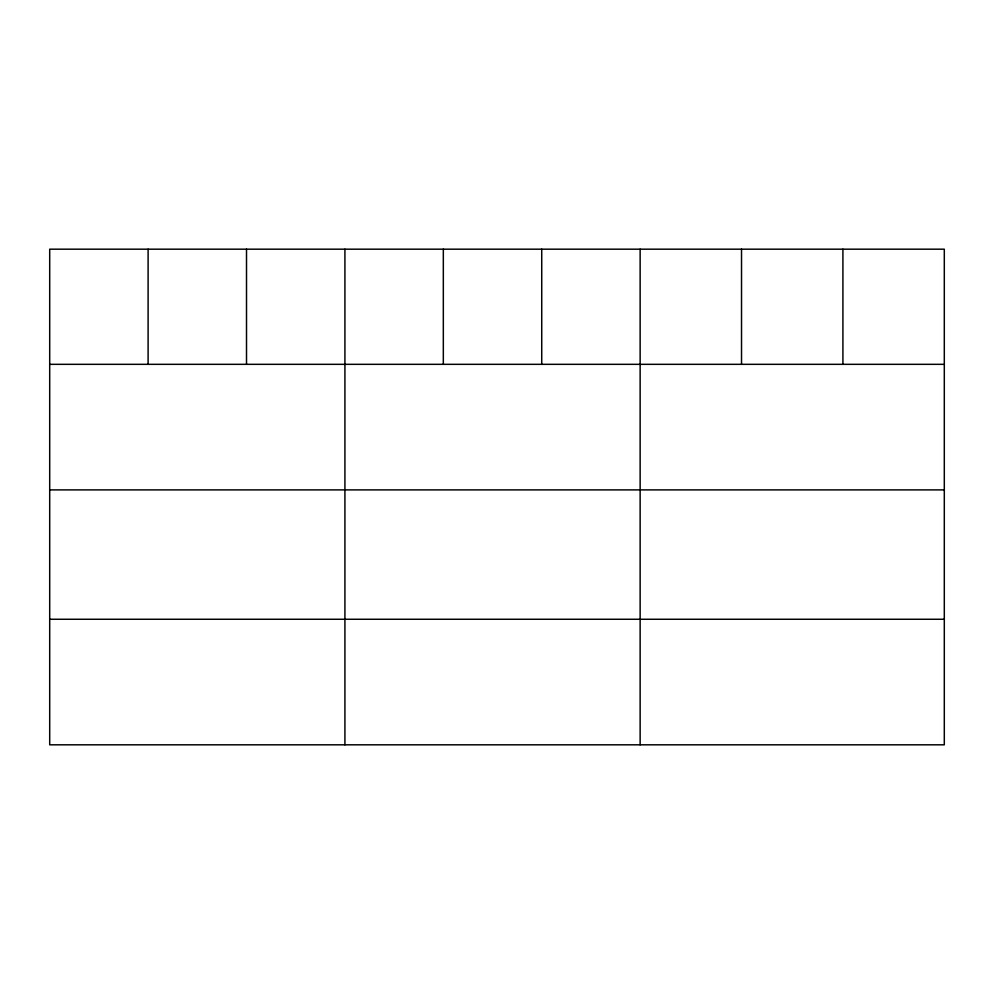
<?xml version="1.0" encoding="UTF-8"?>
<svg xmlns="http://www.w3.org/2000/svg" width="994" height="994" viewBox="0 0 994 994"><rect width="100%" height="100%" fill="white"/><g stroke="black" fill="none" stroke-linecap="round" stroke-linejoin="round"><path stroke-width="1.49" d="M944.3 364.326L944.3 744.817L49.7 744.817L49.7 249.183L944.3 249.183L944.3 364.326L49.7 364.326M49.7 489.893L944.3 489.893M49.7 619.262L944.3 619.262M842.912 249.183L842.912 364.326M741.524 249.183L741.524 364.326M640.136 249.183L640.136 744.817M541.73 249.183L541.73 364.326M443.324 249.183L443.324 364.326M344.918 249.183L344.918 744.817M246.512 249.183L246.512 364.326M148.106 249.183L148.106 364.326"/></g></svg>
